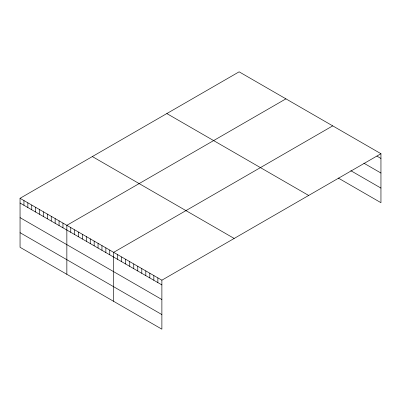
<?xml version="1.0" encoding="UTF-8"?>
<svg xmlns="http://www.w3.org/2000/svg" width="401" height="401" viewBox="0 0 401 401"><rect width="100%" height="100%" fill="white"/><g stroke="black" fill="none" stroke-linecap="round" stroke-linejoin="round"><path stroke-width="0.6" d="M20.05 198.305L161.879 280.189L161.879 329.176L20.05 247.287L20.05 198.305L239.121 71.824L380.95 153.713L380.95 202.695L338.254 178.044M285.923 98.846L66.852 225.327L66.852 274.309M332.73 125.869L113.658 252.349L113.658 301.331M161.879 280.189L380.95 153.713M376.93 156.119L380.95 158.44M363.872 163.182L380.95 173.042M350.81 170.691L380.95 188.089M166.826 113.563L308.655 195.447M92.345 156.565L234.174 238.45M20.05 203.031L161.879 284.916M20.05 217.638L161.879 299.522M20.05 232.685L161.879 314.569M157.864 277.868L157.864 282.595M153.844 275.547L153.844 280.279M149.824 273.231L149.824 277.958M145.809 270.911L145.809 275.637M141.789 268.59L141.789 273.317M137.769 266.269L137.769 270.996M133.749 263.948L133.749 268.675M129.734 261.627L129.734 266.354M125.713 259.307L125.713 264.038M121.693 256.991L121.693 261.718M117.678 254.67L117.678 259.397M109.759 250.099L109.759 254.825M105.859 247.843L105.859 252.57M101.959 245.592L101.959 250.319M98.055 243.342L98.055 248.069M94.155 241.091L94.155 245.818M90.255 238.836L90.255 243.562M86.355 236.585L86.355 241.312M82.456 234.334L82.456 239.061M78.556 232.084L78.556 236.811M74.656 229.828L74.656 234.56M70.756 227.578L70.756 232.304M62.952 223.076L62.952 227.803M59.052 220.821L59.052 225.552M55.153 218.57L55.153 223.297M51.253 216.319L51.253 221.046M47.353 214.069L47.353 218.796M43.453 211.813L43.453 216.545M39.554 209.563L39.554 214.289M35.649 207.312L35.649 212.039M31.749 205.061L31.749 209.788M27.849 202.806L27.849 207.538M23.95 200.555L23.95 205.282"/></g></svg>
